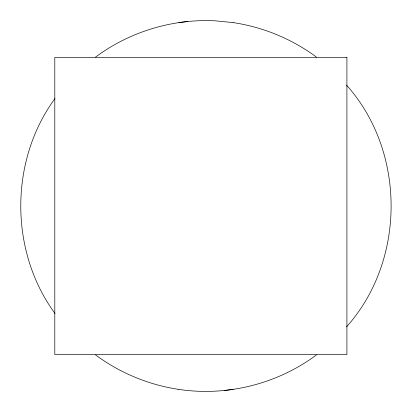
<?xml version="1.0" encoding="UTF-8"?>
<svg xmlns="http://www.w3.org/2000/svg" width="412" height="412" viewBox="0 0 412 412"><rect width="100%" height="100%" fill="white"/><g stroke="black" fill="none" stroke-linecap="round" stroke-linejoin="round"><path stroke-width="0.62" d="M54.992 98.535C9.378 160.644 9.378 251.356 54.992 313.465M346.543 326.834C405.954 260.58 405.954 151.42 346.543 85.166M95.558 57.088C129.656 31.714 172.628 18.674 215.074 20.821L233.202 22.608M316.442 354.912C277.482 383.989 226.863 396.668 178.798 389.392M178.798 22.608L187.826 21.491M224.174 390.509L233.202 389.392M233.197 22.608C263.216 27.074 292.057 39.022 316.442 57.088M178.803 389.392C148.784 384.926 119.944 372.978 95.558 354.912M346.914 57.428L54.801 57.428L54.801 354.572L346.914 354.572L346.914 57.428"/></g></svg>
